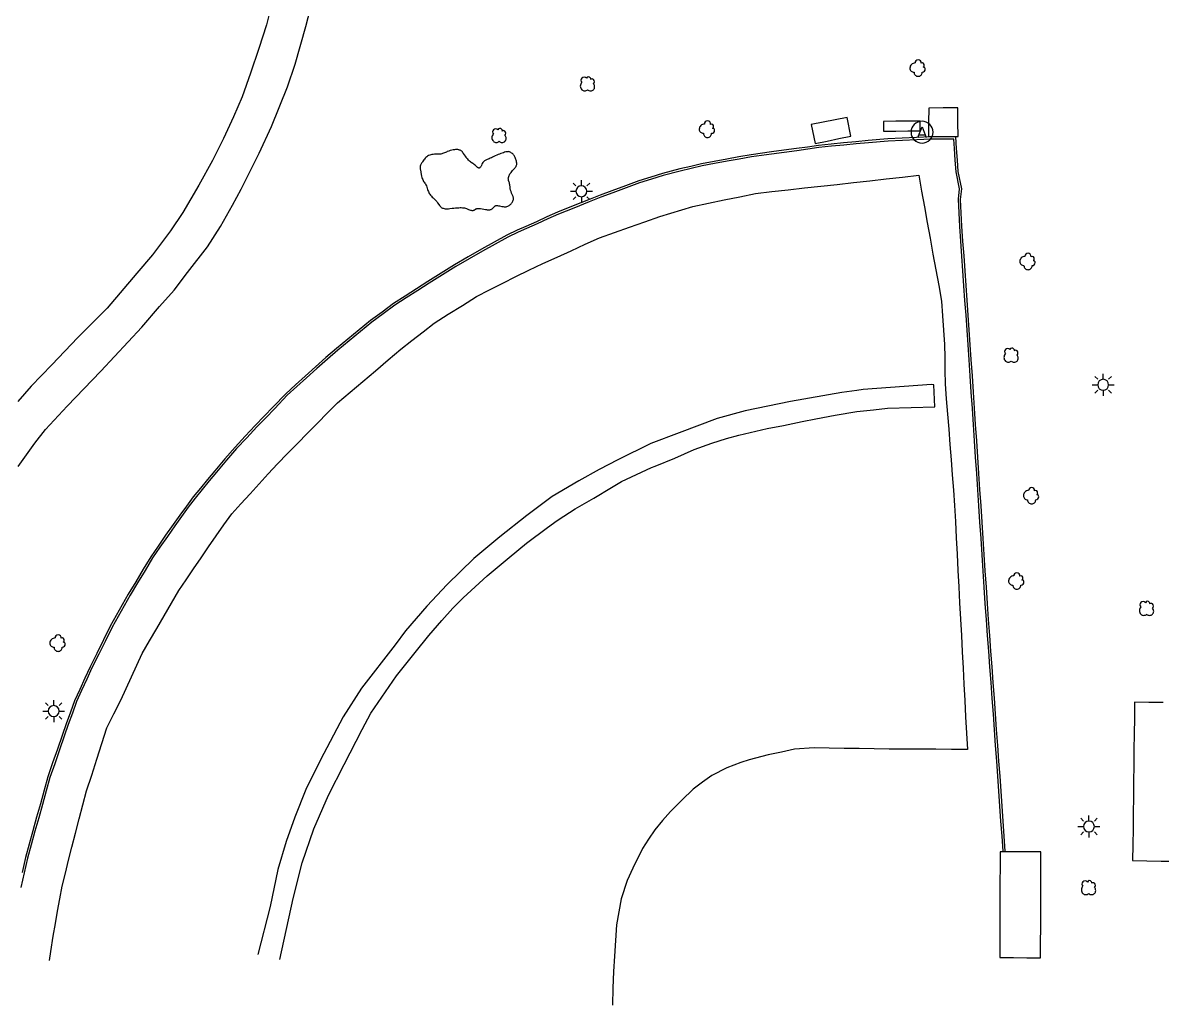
# Model space of a CAD drawing. Header units: feet. Extents: x 3174203 to 3175581, y 1715832 to 1717426.
# Drawn here: x 3174693.1 to 3175034.4, y 1715835.8 to 1716130 of the extents above; entities that cross this region are included whole.
import ezdxf

# ---------------------------------------------------------------- set-up
doc = ezdxf.new("R2010")
doc.units = ezdxf.units.FT
doc.header["$MEASUREMENT"] = 0
for name, color, linetype, lineweight in [('EDGE_OF_GRASS', 62, 'Continuous', 30), ('FOOT_PATH', 2, 'Continuous', 30), ('LIGHT_POLE', 5, 'Continuous', 30), ('MISCE_SYMBOL', 6, 'Continuous', 30), ('SHRUB', 14, 'Continuous', 30), ('SINGLE_TREE', 3, 'Continuous', 30)]:
    doc.layers.add(name, color=color, linetype=linetype, lineweight=lineweight)
for name, color, linetype, lineweight, true_color in [('FENCE', 201, 'Continuous', 30, 0xe39cff), ('MISCELLANEOUS', 225, 'Continuous', 30, 0x9c5f7c), ('TREELINE', 80, 'Continuous', 30, 0x36ff17)]:
    doc.layers.add(name, color=color, linetype=linetype, lineweight=lineweight, true_color=true_color)

# ---------------------------------------------------------------- blocks, each defined once
blk = doc.blocks.new('SYM205')
at = {"lineweight": -2}
for p, q in [((-0.25, 0.25), (-0.375, 0.375)), ((0, 0.25), (0, 0.5)), ((0.25, 0.25), (0.375, 0.375)), ((0.25, 0), (0.5, 0)), ((-0.25, -0.25), (-0.375, -0.375)), ((0, -0.25), (0, -0.5)), ((0.25, -0.25), (0.375, -0.375))]:
    blk.add_line(p, q, dxfattribs=at)
at = {"lineweight": -2, "flags": 128}
blk.add_lwpolyline([(-0.5, 0), (-0.25, 0, 1), (0.25, 0, 1), (-0.25, 0)], format="xyb", dxfattribs=at)
blk = doc.blocks.new('SYM205_1')
at = {"layer": 'LIGHT_POLE', "ltscale": 0.25, "xscale": 26.246667, "yscale": 26.246667, "zscale": 26.246667}
blk.add_blockref('SYM205', (0, 0), dxfattribs=at)
blk = doc.blocks.new('SYM003')
at = {"layer": 'LIGHT_POLE', "ltscale": 0.25, "xscale": 0.5, "yscale": 0.5, "zscale": 0.5}
blk.add_blockref('SYM205_1', (0, 0), dxfattribs=at)
blk = doc.blocks.new('SYM213')
at = {"lineweight": -2}
blk.add_line((-0.125, -0.125), (0.125, -0.125), dxfattribs=at)
at = {"lineweight": -2, "flags": 128}
blk.add_lwpolyline([(0, -0.5, 1), (0, 0.5, 1), (0, -0.5)], format="xyb", dxfattribs=at)
blk.add_lwpolyline([(-0.1875, -0.25), (0, 0.25), (0.1875, -0.25)], dxfattribs=at)
blk = doc.blocks.new('SYM213_1')
at = {"layer": 'MISCE_SYMBOL', "ltscale": 0.25, "xscale": 26.246667, "yscale": 26.246667, "zscale": 26.246667}
blk.add_blockref('SYM213', (0, 0), dxfattribs=at)
blk = doc.blocks.new('SYM005')
at = {"layer": 'MISCE_SYMBOL', "ltscale": 0.25, "xscale": 0.5, "yscale": 0.5, "zscale": 0.5}
blk.add_blockref('SYM213_1', (0, 0), dxfattribs=at)
blk = doc.blocks.new('SYM231')
at = {"layer": 'SHRUB', "ltscale": 0.25}
for centre, radius, start, end in [((-3.391965, -0.296476), 6.151558, 89.999957, 180.000043), ((0.298974, 5.855085), 3.690935, 89.999957, 180.000043), ((0.29898, 5.855085), 3.690935, 354.734283, 90.000043), ((5.220229, 3.394459), 2.460623, 342.885514, 120.419776), ((6.45054, 2.164144), 1.230312, 269.999957, 24.295265), ((6.450541, -1.526791), 2.460623, 359.999957, 90.000043), ((-4.622277, -0.296484), 4.921246, 179.999957, 270.000043), ((0.298973, -5.217734), 4.921246, 179.999957, 270.000043), ((0.298981, -5.217734), 4.921246, 269.999957, 0.000043), ((5.22023, -1.526796), 3.690935, 269.999957, 0.000043)]:
    blk.add_arc(centre, radius, start, end, dxfattribs=at)
blk = doc.blocks.new('SYM006')
at = {"layer": 'SHRUB', "ltscale": 0.25, "xscale": 0.5, "yscale": 0.5, "zscale": 0.5}
blk.add_blockref('SYM231', (0, 0), dxfattribs=at)
blk = doc.blocks.new('SYM217')
at = {"layer": 'SINGLE_TREE', "ltscale": 0.25}
for centre, radius, start, end in [((-2.259399, -2.219148), 6.151558, 134.999957, 225.000043), ((-3.999321, 4.74055), 3.690935, 134.999957, 225.000043), ((-3.999317, 4.740554), 3.690935, 39.734283, 135.000043), ((1.220457, 6.480478), 2.460623, 27.885514, 165.419776), ((2.960383, 6.480475), 1.230312, 314.999957, 69.295265), ((5.570268, 3.870591), 2.460623, 44.999957, 135.000043), ((4.70031, 3.000626), 3.690935, 314.999957, 45.000043), ((3.830349, -3.08911), 4.921246, 314.999957, 45.000043), ((-3.129355, -3.089116), 4.921246, 224.999957, 315.000043), ((3.830344, -3.089116), 4.921246, 224.999957, 315.000043)]:
    blk.add_arc(centre, radius, start, end, dxfattribs=at)
blk = doc.blocks.new('SYM007')
at = {"layer": 'SINGLE_TREE', "ltscale": 0.25, "xscale": 0.5, "yscale": 0.5, "zscale": 0.5}
blk.add_blockref('SYM217', (0, 0), dxfattribs=at)

msp = doc.modelspace()

# ---------------------------------------------------------------- linework, layer by layer
at = {"layer": 'EDGE_OF_GRASS'}
for points in [[(3174986.728194, 1715881.904789, 5245.315), (3174986.416439, 1715886.400477, 5245.24175), (3174986.104684, 1715890.896165, 5245.170076), (3174985.79293, 1715895.391853, 5245.093999), (3174985.481175, 1715899.887541, 5245.013836), (3174985.16942, 1715904.383229, 5244.932955), (3174984.857762, 1715908.877534, 5244.84827), (3174984.511258, 1715913.583249, 5244.761694), (3174984.164653, 1715918.290346, 5244.678525), (3174983.818048, 1715922.997443, 5244.596), (3174983.471442, 1715927.70454, 5244.51225), (3174983.124837, 1715932.411636, 5244.427649), (3174982.778232, 1715937.118733, 5244.339878), (3174982.431626, 1715941.82583, 5244.251531), (3174982.085021, 1715946.532927, 5244.160013), (3174981.738242, 1715951.242387, 5244.066334), (3174981.41529, 1715956.113218, 5243.97424), (3174981.092494, 1715960.981685, 5243.87905), (3174980.769699, 1715965.850153, 5243.779972), (3174980.446904, 1715970.71862, 5243.676813), (3174980.124108, 1715975.587087, 5243.571859), (3174979.801313, 1715980.455554, 5243.4695), (3174979.478517, 1715985.324021, 5243.366), (3174979.155722, 1715990.192489, 5243.267375), (3174978.832927, 1715995.060956, 5243.173438), (3174978.510131, 1715999.929423, 5243.084), (3174978.187336, 1716004.79789, 5242.995724), (3174977.86454, 1716009.666358, 5242.911421), (3174977.541745, 1716014.534825, 5242.827337), (3174977.21895, 1716019.403292, 5242.739329), (3174976.896154, 1716024.271759, 5242.647775), (3174976.573443, 1716029.138956, 5242.552911), (3174976.262049, 1716033.572157, 5242.46329), (3174975.950566, 1716038.006627, 5242.370222), (3174975.639083, 1716042.441097, 5242.274509), (3174975.3276, 1716046.875568, 5242.17779), (3174975.016117, 1716051.310038, 5242.077), (3174974.704634, 1716055.744508, 5241.95), (3174974.393151, 1716060.178979, 5241.878), (3174974.081668, 1716064.613449, 5241.835276), (3174973.769765, 1716069.053885, 5241.791), (3174973.560896, 1716073.08935, 5241.735), (3174973.349665, 1716077.170422, 5241.591), (3174973.683633, 1716080.280177, 5241.475), (3174972.686345, 1716085.401251, 5241.627), (3174972.431506, 1716088.891354, 5241.504), (3174972.179495, 1716092.342721, 5241.429), (3174971.971256, 1716095.194618, 5241.229), (3174968.847554, 1716095.208972, 5241.328), (3174965.14006, 1716095.226008, 5241.38), (3174960.864436, 1716095.018199, 5241.437), (3174956.571564, 1716094.809552, 5241.24), (3174952.290823, 1716094.601495, 5241.207), (3174946.403537, 1716094.094188, 5241.098), (3174942.721599, 1716093.746692, 5241.186), (3174939.037029, 1716093.398947, 5241.24), (3174935.354906, 1716093.051433, 5241.16), (3174931.563198, 1716092.664596, 5241.314), (3174928.25169, 1716092.196896, 5241.159), (3174924.92484, 1716091.727029, 5241.001), (3174921.16783, 1716091.231107, 5241.057), (3174917.416802, 1716090.735975, 5241.076), (3174911.356855, 1716089.877344, 5241.088058), (3174907.732967, 1716089.23303, 5241.094418), (3174904.101716, 1716088.587406, 5241.097), (3174900.338476, 1716087.870922, 5241.177), (3174896.585014, 1716087.1563, 5241.117), (3174893.32676, 1716086.390099, 5241.162), (3174890.063259, 1716085.622664, 5241.056), (3174884.94492, 1716084.276441, 5241.047685), (3174881.411534, 1716083.197793, 5241.044274), (3174877.88436, 1716082.121041, 5241.045), (3174873.861492, 1716080.628069, 5240.929), (3174869.824042, 1716079.129686, 5240.938), (3174866.294944, 1716077.774786, 5240.979), (3174862.767363, 1716076.420468, 5240.996), (3174858.172711, 1716074.570489, 5241.002795), (3174853.584511, 1716072.723108, 5241.00759), (3174850.406427, 1716071.302342, 5241.013176), (3174847.217188, 1716069.876588, 5241.019805), (3174844.029002, 1716068.451305, 5241.03), (3174841.520488, 1716067.319165, 5241.068), (3174838.414813, 1716065.817468, 5241.072), (3174834.649264, 1716063.752054, 5240.964), (3174830.874883, 1716061.681796, 5241.02), (3174826.838107, 1716059.359812, 5241.032096), (3174822.806471, 1716057.040785, 5241.047161), (3174818.828357, 1716054.54368, 5241.065784), (3174814.842594, 1716052.041775, 5241.082217), (3174811.415825, 1716049.839017, 5241.090776), (3174807.986116, 1716047.634369, 5241.097166), (3174804.573876, 1716045.440951, 5241.094439), (3174801.123272, 1716042.897349, 5241.09), (3174797.669001, 1716040.351044, 5241.192), (3174794.281039, 1716037.582468, 5241.159), (3174790.880523, 1716034.803634, 5241.061), (3174787.489718, 1716032.032734, 5241.076), (3174784.370705, 1716029.276467, 5241.11076), (3174781.242296, 1716026.511896, 5241.144), (3174778.118058, 1716023.751011, 5241.207), (3174775.226408, 1716021.106046, 5241.106), (3174772.347316, 1716018.472569, 5241.062), (3174768.605726, 1716014.539166, 5241.127), (3174765.913233, 1716011.762127, 5241.110244), (3174763.226914, 1716008.991455, 5241.095), (3174760.206264, 1716005.763042, 5241.044), (3174757.190916, 1716002.540294, 5241.147), (3174754.157923, 1715999.015199, 5241.058), (3174751.121283, 1715995.485865, 5241.154), (3174748.992291, 1715992.885476, 5241.151613), (3174746.858269, 1715990.278942, 5241.154051), (3174744.735505, 1715987.686159, 5241.158), (3174742.716873, 1715984.925377, 5241.112), (3174740.687752, 1715982.150249, 5241.18), (3174738.663732, 1715979.382098, 5241.216), (3174736.447879, 1715976.175906, 5241.338), (3174734.227112, 1715972.962605, 5241.344), (3174732.018151, 1715969.766385, 5241.331608), (3174729.786679, 1715966.050684, 5241.322184), (3174727.544516, 1715962.317182, 5241.317288), (3174725.306794, 1715958.591073, 5241.310895), (3174723.503511, 1715955.399329, 5241.304116), (3174721.695985, 1715952.200077, 5241.290168), (3174719.897186, 1715949.016269, 5241.275), (3174717.892229, 1715944.966134, 5241.25), (3174715.879402, 1715940.900101, 5241.283), (3174713.870773, 1715936.842548, 5241.361), (3174712.323552, 1715933.473675, 5241.249), (3174710.772383, 1715930.096204, 5241.199), (3174709.232925, 1715926.744233, 5241.259), (3174708.004879, 1715923.318296, 5241.243), (3174706.767365, 1715919.865944, 5241.242012), (3174705.53148, 1715916.418137, 5241.244712), (3174704.11874, 1715912.284541, 5241.249393), (3174702.704438, 1715908.146379, 5241.258), (3174701.296178, 1715904.025893, 5241.211), (3174700.176311, 1715900.007944, 5241.33), (3174699.051428, 1715895.971999, 5241.382), (3174697.926545, 1715891.936054, 5241.326), (3174696.801662, 1715887.90011, 5241.334644), (3174695.676779, 1715883.864165, 5241.342125), (3174694.556166, 1715879.84354, 5241.342954), (3174693.560261, 1715875.448941, 5241.342631), (3174692.564041, 1715871.052958, 5241.33576)], [(3174701.119, 1715849.215327, 5241.334441), (3174701.532113, 1715851.938139, 5241.341), (3174702.224888, 1715856.504191, 5241.350665), (3174702.897287, 1715860.234492, 5241.355122), (3174703.569686, 1715863.964794, 5241.358912), (3174704.242085, 1715867.695095, 5241.35886), (3174704.914484, 1715871.425396, 5241.354414), (3174705.89252, 1715875.339155, 5241.346), (3174706.870555, 1715879.252914, 5241.342), (3174707.84859, 1715883.166673, 5241.333755), (3174708.948879, 1715887.386194, 5241.321663), (3174710.049169, 1715891.605715, 5241.309), (3174711.149459, 1715895.825236, 5241.296), (3174712.249748, 1715900.044758, 5241.282773), (3174713.777928, 1715904.753499, 5241.26875), (3174715.306108, 1715909.46224, 5241.254875), (3174716.834288, 1715914.170981, 5241.24208), (3174718.362468, 1715918.879722, 5241.2323), (3174720.440793, 1715923.038091, 5241.22365), (3174722.519117, 1715927.196459, 5241.218), (3174724.108424, 1715930.682151, 5241.213), (3174725.697732, 1715934.167842, 5241.209), (3174727.287039, 1715937.653534, 5241.209), (3174728.876346, 1715941.139225, 5241.211717), (3174731.076925, 1715944.906218, 5241.211722), (3174733.277504, 1715948.673211, 5241.208669), (3174735.478083, 1715952.440204, 5241.202563), (3174737.678662, 1715956.207196, 5241.195901), (3174739.879241, 1715959.974189, 5241.190272), (3174742.093602, 1715963.24926, 5241.185786), (3174744.307962, 1715966.52433, 5241.1777), (3174746.522322, 1715969.7994, 5241.16555), (3174748.736682, 1715973.07447, 5241.152672), (3174751.065337, 1715976.382528, 5241.135463), (3174753.393992, 1715979.690586, 5241.11458), (3174755.722647, 1715982.998644, 5241.093012), (3174758.461146, 1715985.989874, 5241.076201), (3174761.199644, 1715988.981104, 5241.064018), (3174763.938142, 1715991.972334, 5241.052666), (3174766.676641, 1715994.963564, 5241.045823), (3174769.415139, 1715997.954794, 5241.042939), (3174772.409125, 1716000.999938, 5241.044365), (3174775.40311, 1716004.045082, 5241.047425), (3174778.397095, 1716007.090226, 5241.054399), (3174781.39108, 1716010.13537, 5241.062126), (3174784.385065, 1716013.180514, 5241.074149), (3174787.379051, 1716016.225658, 5241.088647), (3174791.179166, 1716019.433542, 5241.102224), (3174794.979282, 1716022.641427, 5241.112476), (3174798.779398, 1716025.849311, 5241.119298), (3174802.579513, 1716029.057196, 5241.122762), (3174806.379629, 1716032.26508, 5241.122759), (3174809.706279, 1716034.874253, 5241.122169), (3174813.032929, 1716037.483425, 5241.118168), (3174816.35958, 1716040.092598, 5241.11115), (3174820.591079, 1716042.755019, 5241.106883), (3174824.822578, 1716045.41744, 5241.103147), (3174829.054077, 1716048.079861, 5241.102555), (3174832.966218, 1716050.056708, 5241.105648), (3174836.878358, 1716052.033556, 5241.112252), (3174840.790499, 1716054.010403, 5241.115943), (3174844.70264, 1716055.987251, 5241.116136), (3174848.926155, 1716057.91917, 5241.112537), (3174853.14967, 1716059.851089, 5241.108245), (3174857.373185, 1716061.783008, 5241.10013), (3174861.5967, 1716063.714928, 5241.088276), (3174865.820215, 1716065.646847, 5241.079661), (3174870.351113, 1716067.244299, 5241.075204), (3174874.88201, 1716068.841752, 5241.075615), (3174879.412908, 1716070.439205, 5241.07692), (3174883.943806, 1716072.036657, 5241.08316), (3174887.241348, 1716073.028825, 5241.09124), (3174890.53889, 1716074.020993, 5241.0985), (3174893.836432, 1716075.013161, 5241.110126), (3174898.517028, 1716075.9916, 5241.130168), (3174903.197625, 1716076.97004, 5241.150891), (3174907.878222, 1716077.94848, 5241.172443), (3174912.558819, 1716078.926919, 5241.190251), (3174917.448995, 1716079.47205, 5241.204389), (3174922.339171, 1716080.017181, 5241.21775), (3174927.229347, 1716080.562311, 5241.233671), (3174932.119522, 1716081.107442, 5241.253492), (3174937.009698, 1716081.652573, 5241.277142), (3174941.899874, 1716082.197703, 5241.301487), (3174946.79005, 1716082.742834, 5241.329644), (3174951.680226, 1716083.287965, 5241.354175), (3174956.570401, 1716083.833096, 5241.375), (3174961.460577, 1716084.378226, 5241.387), (3174962.316358, 1716079.660749, 5241.54), (3174963.172139, 1716074.943272, 5241.609293), (3174964.02792, 1716070.225795, 5241.682139), (3174964.8837, 1716065.508318, 5241.758268), (3174965.739481, 1716060.790841, 5241.830687), (3174966.595262, 1716056.073363, 5241.907548), (3174967.451043, 1716051.355886, 5241.988194), (3174968.306823, 1716046.638409, 5242.07), (3174968.613291, 1716042.324455, 5242.150706), (3174968.919759, 1716038.010501, 5242.234), (3174969.226226, 1716033.696547, 5242.36), (3174969.279453, 1716029.782789, 5242.377), (3174969.332679, 1716025.86903, 5242.447375), (3174969.385906, 1716021.955271, 5242.514285), (3174969.737075, 1716017.400659, 5242.595388), (3174970.088245, 1716012.846047, 5242.679983), (3174970.439414, 1716008.291435, 5242.768334), (3174970.790584, 1716003.736824, 5242.857375), (3174971.141753, 1715999.182212, 5242.946822), (3174971.492923, 1715994.6276, 5243.032911), (3174971.844092, 1715990.072988, 5243.123986), (3174972.195262, 1715985.518376, 5243.21897), (3174972.450832, 1715980.646562, 5243.32118), (3174972.706401, 1715975.774748, 5243.427609), (3174972.961971, 1715970.902933, 5243.538644), (3174973.217541, 1715966.031119, 5243.649284), (3174973.473111, 1715961.159305, 5243.755985), (3174973.728681, 1715956.28749, 5243.858399), (3174973.984251, 1715951.415676, 5243.956834), (3174974.239821, 1715946.543862, 5244.05456), (3174974.495391, 1715941.672047, 5244.1485), (3174974.750961, 1715936.800233, 5244.243552), (3174975.006531, 1715931.928419, 5244.342692), (3174975.262101, 1715927.056604, 5244.446565), (3174975.51767, 1715922.18479, 5244.55511), (3174975.77324, 1715917.312976, 5244.665), (3174976.02881, 1715912.441161, 5244.813), (3174971.299873, 1715912.443345, 5244.733), (3174966.570936, 1715912.445529, 5244.68879), (3174961.841998, 1715912.447713, 5244.64575), (3174957.113061, 1715912.449897, 5244.605375), (3174952.61543, 1715912.516458, 5244.570379), (3174948.117799, 1715912.583018, 5244.536), (3174943.620168, 1715912.649579, 5244.502103), (3174939.122537, 1715912.716139, 5244.467629), (3174934.624906, 1715912.7827, 5244.429997), (3174930.127275, 1715912.84926, 5244.397077), (3174924.298983, 1715912.449897, 5244.358056), (3174920.346923, 1715911.611235, 5244.331682), (3174916.394863, 1715910.772572, 5244.308989), (3174910.646411, 1715909.254992, 5244.281094), (3174908.171383, 1715908.468746, 5244.270895), (3174904.019724, 1715906.871293, 5244.256878), (3174899.548706, 1715904.63486, 5244.244208), (3174896.75432, 1715902.598108, 5244.239012), (3174893.959934, 1715900.561356, 5244.2345), (3174890.52683, 1715897.206705, 5244.233426), (3174887.093727, 1715893.852055, 5244.236415), (3174884.778379, 1715891.096449, 5244.238183), (3174882.46303, 1715888.340844, 5244.239444), (3174880.5868, 1715885.545302, 5244.240492), (3174878.710569, 1715882.74976, 5244.245411), (3174875.836343, 1715876.839185, 5244.25935), (3174874.159711, 1715873.165044, 5244.268491), (3174872.40324, 1715867.653833, 5244.286981), (3174871.657239, 1715863.785002, 5244.298704), (3174870.911237, 1715859.916172, 5244.306273), (3174870.618492, 1715855.230311, 5244.310762), (3174870.325747, 1715850.54445, 5244.314433), (3174870.033002, 1715845.858589, 5244.313593), (3174869.886297, 1715840.912477, 5244.308), (3174869.739591, 1715835.966364, 5244.3), (3174869.734938, 1715835.809476, 5244.299715)]]:
    msp.add_polyline3d(points, dxfattribs=at)
at = {"layer": 'FENCE'}
msp.add_polyline3d([(3174987.376178, 1715881.949724, 5245.356), (3174987.064423, 1715886.445412, 5245.324056), (3174986.752669, 1715890.9411, 5245.291), (3174986.440914, 1715895.436788, 5245.309), (3174986.129159, 1715899.932476, 5245.206), (3174985.817405, 1715904.428164, 5245.19), (3174985.50565, 1715908.923852, 5245.091), (3174985.159045, 1715913.630949, 5244.998), (3174984.81244, 1715918.338045, 5244.951), (3174984.465834, 1715923.045142, 5244.761), (3174984.119229, 1715927.752239, 5244.671051), (3174983.772624, 1715932.459336, 5244.577104), (3174983.426019, 1715937.166433, 5244.479422), (3174983.079413, 1715941.87353, 5244.382713), (3174982.732808, 1715946.580626, 5244.285319), (3174982.386203, 1715951.287723, 5244.188378), (3174982.063407, 1715956.156191, 5244.092756), (3174981.740612, 1715961.024658, 5243.996933), (3174981.417817, 1715965.893125, 5243.900449), (3174981.095021, 1715970.761592, 5243.800313), (3174980.772226, 1715975.630059, 5243.69975), (3174980.44943, 1715980.498527, 5243.603), (3174980.126635, 1715985.366994, 5243.502688), (3174979.80384, 1715990.235461, 5243.403919), (3174979.481044, 1715995.103928, 5243.30583), (3174979.158249, 1715999.972395, 5243.211313), (3174978.835453, 1716004.840863, 5243.121), (3174978.512658, 1716009.70933, 5243.034781), (3174978.189863, 1716014.577797, 5242.943677), (3174977.867067, 1716019.446264, 5242.851931), (3174977.544272, 1716024.314731, 5242.756641), (3174977.221476, 1716029.183199, 5242.657717), (3174976.909993, 1716033.617669, 5242.564229), (3174976.59851, 1716038.052139, 5242.467), (3174976.287027, 1716042.48661, 5242.3705), (3174975.975544, 1716046.92108, 5242.26925), (3174975.664061, 1716051.355551, 5242.170565), (3174975.352578, 1716055.790021, 5242.075683), (3174975.041095, 1716060.224491, 5241.9845), (3174974.729612, 1716064.658962, 5241.897136), (3174974.418129, 1716069.093432, 5241.808719), (3174974.209568, 1716073.122925, 5241.724567), (3174974.001007, 1716077.152417, 5241.639), (3174974.339918, 1716080.308201, 5241.562), (3174973.331332, 1716085.487289, 5241.579), (3174973.079322, 1716088.938656, 5241.513), (3174972.827311, 1716092.390023, 5241.341), (3174972.5753, 1716095.84139, 5241.316), (3174968.850538, 1716095.858505, 5241.317), (3174965.125776, 1716095.875621, 5241.365), (3174960.832904, 1716095.666974, 5241.431), (3174956.540032, 1716095.458327, 5241.304), (3174952.247159, 1716095.24968, 5241.178), (3174946.345139, 1716094.741104, 5241.098), (3174942.660568, 1716094.393359, 5241.368), (3174938.975997, 1716094.045614, 5241.199), (3174935.291427, 1716093.697869, 5241.233), (3174931.484788, 1716093.309509, 5241.273), (3174928.160854, 1716092.840054, 5241.167), (3174924.836919, 1716092.370598, 5241.061), (3174921.082828, 1716091.875062, 5241.024), (3174917.328738, 1716091.379526, 5240.986), (3174911.25441, 1716090.518857, 5241.007), (3174907.619264, 1716089.872541, 5241.031003), (3174903.984118, 1716089.226225, 5241.050911), (3174900.216992, 1716088.509001, 5241.070093), (3174896.449866, 1716087.791777, 5241.085), (3174893.178072, 1716087.022392, 5241.12), (3174889.906277, 1716086.253007, 5241.068), (3174884.767417, 1716084.901387, 5241.029604), (3174881.221887, 1716083.819031, 5241.007051), (3174877.676357, 1716082.736675, 5240.986021), (3174873.635495, 1716081.237026, 5240.966673), (3174869.594634, 1716079.737377, 5240.950738), (3174866.062138, 1716078.381172, 5240.940886), (3174862.529643, 1716077.024967, 5240.930402), (3174857.930108, 1716075.173023, 5240.912311), (3174853.330573, 1716073.321078, 5240.893433), (3174850.141334, 1716071.895325, 5240.878272), (3174846.952094, 1716070.469571, 5240.866392), (3174843.762855, 1716069.043817, 5240.857716), (3174841.245464, 1716067.90767, 5240.848), (3174838.117054, 1716066.39498, 5240.802), (3174834.336894, 1716064.321552, 5240.918), (3174830.556733, 1716062.248124, 5240.918794), (3174826.514242, 1716059.922852, 5240.92634), (3174822.471751, 1716057.597581, 5240.935179), (3174818.483029, 1716055.093818, 5240.947804), (3174814.494308, 1716052.590056, 5240.959451), (3174811.064599, 1716050.385408, 5240.96675), (3174807.634891, 1716048.180761, 5240.973224), (3174804.205182, 1716045.976113, 5240.98407), (3174800.737862, 1716043.420189, 5241.000077), (3174797.270542, 1716040.864265, 5241.012322), (3174793.870027, 1716038.085431, 5241.020718), (3174790.469511, 1716035.306597, 5241.025437), (3174787.068996, 1716032.527763, 5241.028126), (3174783.940587, 1716029.763192, 5241.026066), (3174780.812178, 1716026.998621, 5241.020078), (3174777.683769, 1716024.23405, 5241.0127), (3174774.788012, 1716021.585329, 5241.007), (3174771.892255, 1716018.936609, 5240.93), (3174768.137233, 1716014.989085, 5241.051), (3174765.446895, 1716012.214267, 5241.003), (3174762.756556, 1716009.43945, 5240.996296), (3174759.731962, 1716006.206821, 5240.992119), (3174756.707367, 1716002.974192, 5240.991816), (3174753.665548, 1715999.438838, 5240.992873), (3174750.623729, 1715995.903485, 5241.000379), (3174748.489707, 1715993.296952, 5241.006781), (3174746.355685, 1715990.690418, 5241.022458), (3174744.221663, 1715988.083885, 5241.039623), (3174742.192543, 1715985.308757, 5241.067821), (3174740.163422, 1715982.53363, 5241.100049), (3174738.134301, 1715979.758502, 5241.137), (3174735.913534, 1715976.545201, 5241.19), (3174733.692767, 1715973.331899, 5241.229), (3174731.472, 1715970.118598, 5241.21), (3174729.229838, 1715966.385096, 5241.202462), (3174726.987676, 1715962.651594, 5241.196209), (3174724.745513, 1715958.918092, 5241.193584), (3174722.937988, 1715955.71884, 5241.190324), (3174721.130463, 1715952.519588, 5241.184056), (3174719.322938, 1715949.320336, 5241.173874), (3174717.310111, 1715945.254303, 5241.165), (3174715.297284, 1715941.18827, 5241.152625), (3174713.284457, 1715937.122237, 5241.137), (3174711.733287, 1715933.744766, 5241.127268), (3174710.182118, 1715930.367295, 5241.121658), (3174708.630948, 1715926.989824, 5241.119991), (3174707.393434, 1715923.537472, 5241.119053), (3174706.15592, 1715920.08512, 5241.122), (3174704.918407, 1715916.632768, 5241.129074), (3174703.504105, 1715912.494605, 5241.142029), (3174702.089803, 1715908.356443, 5241.158), (3174700.675502, 1715904.21828, 5241.109), (3174699.550619, 1715900.182335, 5241.189), (3174698.425736, 1715896.14639, 5241.197324), (3174697.300853, 1715892.110445, 5241.210013), (3174696.17597, 1715888.0745, 5241.219034), (3174695.051087, 1715884.038555, 5241.224544), (3174693.926204, 1715880.00261, 5241.229419), (3174692.926783, 1715875.5925, 5241.231639)], dxfattribs=at)
at = {"layer": 'FOOT_PATH'}
for points in [[(3174691.770714, 1715997.201463, 5239.542), (3174696.73199, 1716004.150122, 5239.346504), (3174699.952567, 1716008.234232, 5239.225939), (3174706.439081, 1716015.222598, 5239.008), (3174716.565754, 1716025.696638, 5238.625), (3174728.767657, 1716038.901926, 5238.317), (3174734.12543, 1716045.029306, 5238.211), (3174738.502693, 1716049.936721, 5238.105), (3174742.449034, 1716055.291443, 5238.016), (3174748.447925, 1716062.929295, 5237.888), (3174752.348905, 1716069.010081, 5237.843), (3174755.932364, 1716075.40852, 5237.797), (3174758.566093, 1716080.257691, 5237.725), (3174763.963961, 1716090.967135, 5237.588), (3174767.612625, 1716099.02758, 5237.536), (3174772.46617, 1716110.871498, 5237.589), (3174774.734182, 1716117.632969, 5237.605847), (3174777.866873, 1716128.892633, 5237.627041), (3174780.781268, 1716140.226038, 5237.647)], [(3174768.003228, 1716137.142793, 5237.54494), (3174766.177479, 1716129.439708, 5237.55121), (3174763.875447, 1716122.371929, 5237.556363), (3174761.340235, 1716114.960972, 5237.559), (3174758.800062, 1716107.881848, 5237.54), (3174756.259888, 1716101.846441, 5237.614), (3174753.297298, 1716095.415386, 5237.698838), (3174749.94064, 1716088.790052, 5237.786232), (3174745.903579, 1716081.393276, 5237.88), (3174741.076967, 1716073.21442, 5237.976), (3174737.402788, 1716067.768941, 5238.015), (3174731.959559, 1716060.55368, 5238.21), (3174727.315805, 1716055.088347, 5238.304), (3174718.379838, 1716044.560419, 5238.494), (3174709.594938, 1716035.739471, 5238.776), (3174701.874787, 1716027.554639, 5239.041691), (3174695.705795, 1716021.246959, 5239.249044), (3174691.623374, 1716016.66368, 5239.386872)]]:
    msp.add_polyline3d(points, dxfattribs=at)
at = {"layer": 'MISCELLANEOUS', "elevation": 5245.572587, "flags": 128}
msp.add_lwpolyline([(3174985.830439, 1715881.764605), (3174985.816627, 1715877.237319), (3174985.802815, 1715872.710038), (3174985.789004, 1715868.182756), (3174985.775192, 1715863.655475), (3174985.76138, 1715859.128193), (3174985.747568, 1715854.600912), (3174985.733756, 1715850.073626), (3174989.8101, 1715850.06119), (3174993.88644, 1715850.048754), (3174997.962783, 1715850.036318), (3174997.976595, 1715854.563603), (3174997.990407, 1715859.090885), (3174998.004219, 1715863.618166), (3174998.01803, 1715868.145448), (3174998.031842, 1715872.67273), (3174998.045654, 1715877.200011), (3174998.059466, 1715881.727296), (3174993.983123, 1715881.739732), (3174989.906783, 1715881.752169)], close=True, dxfattribs=at)
at = {"layer": 'MISCELLANEOUS'}
for points in [[(3174964.451229, 1716104.483236, 5241.115), (3174964.442384, 1716100.227864, 5241.113), (3174964.433539, 1716095.972493, 5241.31), (3174968.84264, 1716095.984602, 5241.326), (3174973.251742, 1716095.996711, 5241.214), (3174973.204257, 1716100.295395, 5241.049), (3174973.156772, 1716104.594079, 5241.194), (3174968.804001, 1716104.538658, 5241.643)], [(3174929.290761, 1716099.575264, 5241.126), (3174930.423466, 1716093.9094, 5241.122), (3174933.999859, 1716094.624383, 5241.114), (3174937.576252, 1716095.339366, 5241.079), (3174941.152645, 1716096.054349, 5240.974), (3174940.019941, 1716101.720213, 5240.968), (3174936.443548, 1716101.00523, 5240.993), (3174932.867154, 1716100.290247, 5241.134)], [(3174950.959067, 1716097.571113, 5240.999), (3174954.601011, 1716097.606401, 5241.225), (3174958.242955, 1716097.641689, 5241.297), (3174961.884899, 1716097.676976, 5241.116), (3174961.856359, 1716100.622574, 5241.185), (3174958.214415, 1716100.587286, 5241.046), (3174954.572471, 1716100.551999, 5241.025), (3174950.930527, 1716100.516711, 5241.078)]]:
    msp.add_polyline3d(points, close=True, dxfattribs=at)
for points in [[(3174770.172708, 1715849.455117, 5242.671), (3174774.114789, 1715867.810846, 5242.634151), (3174776.849295, 1715878.498802, 5242.610094), (3174780.282398, 1715888.642626, 5242.583009), (3174784.753416, 1715898.706577, 5242.554), (3174789.384113, 1715907.891929, 5242.506), (3174794.759029, 1715918.423706, 5242.499), (3174797.405142, 1715923.261705, 5242.515703), (3174800.689972, 1715928.099704, 5242.53208), (3174805.04123, 1715934.426757, 5242.546833), (3174810.698436, 1715941.455549, 5242.558483), (3174814.714654, 1715946.531026, 5242.56594), (3174818.692377, 1715951.015304, 5242.568), (3174821.977206, 1715954.712266, 5242.651), (3174825.079545, 1715957.815888, 5242.482), (3174832.226972, 1715964.427487, 5242.432), (3174838.796631, 1715969.858826, 5242.403), (3174843.989057, 1715974.209032, 5242.424), (3174850.330603, 1715978.910106, 5242.349), (3174853.159206, 1715981.009615, 5242.364), (3174855.166601, 1715982.287577, 5242.375117), (3174858.542676, 1715984.47837, 5242.386769), (3174864.182061, 1715987.683972, 5242.403854), (3174869.428664, 1715990.878877, 5242.416349), (3174872.48538, 1715992.658896, 5242.425567), (3174881.473039, 1715996.857914, 5242.449658), (3174882.567982, 1715997.268687, 5242.45136), (3174888.421936, 1715999.647038, 5242.464468), (3174894.21601, 1716002.202962, 5242.476133), (3174899.553858, 1716004.119905, 5242.480014), (3174903.888008, 1716005.48915, 5242.482), (3174907.583441, 1716006.584546, 5242.481), (3174916.086359, 1716008.558541, 5242.523), (3174920.922358, 1716009.425729, 5242.63), (3174926.576713, 1716010.655197, 5242.670115), (3174930.682749, 1716011.476744, 5242.700077), (3174936.476824, 1716012.57214, 5242.747297), (3174942.909615, 1716013.621895, 5242.804748), (3174947.928104, 1716014.169593, 5242.853), (3174952.133941, 1716014.597482, 5242.923), (3174966.322579, 1716015.053897, 5242.807), (3174966.032957, 1716021.654799, 5242.672), (3174965.290672, 1716021.684446, 5242.682), (3174944.806111, 1716020.178276, 5242.724), (3174942.90992, 1716019.938658, 5242.672), (3174938.39328, 1716019.345319, 5242.642111), (3174923.051957, 1716016.584008, 5242.537174), (3174909.479224, 1716013.788466, 5242.44), (3174901.096066, 1716011.552032, 5242.396), (3174889.758842, 1716007.23891, 5242.446), (3174881.220994, 1716004.014053, 5242.424), (3174871.400722, 1715999.141823, 5242.468), (3174865.73211, 1715996.266408, 5242.373), (3174859.6643, 1715992.831885, 5242.341), (3174851.66537, 1715988.194281, 5242.256), (3174844.080607, 1715982.443451, 5242.234), (3174836.016807, 1715976.053641, 5242.292), (3174828.192526, 1715969.583958, 5242.344), (3174820.288405, 1715961.836313, 5242.465), (3174814.140756, 1715955.36663, 5242.456), (3174807.753587, 1715947.938476, 5242.435568), (3174804.62612, 1715943.729875, 5242.425554), (3174794.56633, 1715930.730604, 5242.404818), (3174789.117277, 1715922.204201, 5242.394), (3174782.271031, 1715909.344708, 5242.359), (3174777.939732, 1715900.398974, 5242.434), (3174774.586469, 1715892.152125, 5242.455306), (3174772.071521, 1715884.883716, 5242.472), (3174769.569399, 1715876.465558, 5242.498), (3174767.194171, 1715865.423167, 5242.622), (3174763.561469, 1715851.026126, 5242.695)], [(3175034.635807, 1715926.445513, 5249.687), (3175030.375658, 1715926.497931, 5249.448), (3175026.11551, 1715926.550349, 5249.379), (3175026.05713, 1715921.805683, 5249.355), (3175025.998751, 1715917.061017, 5249.37), (3175025.940371, 1715912.316351, 5249.393), (3175025.881992, 1715907.571685, 5249.472), (3175025.823612, 1715902.827019, 5249.509421), (3175025.765232, 1715898.082353, 5249.545254), (3175025.706853, 1715893.337687, 5249.579779), (3175025.648473, 1715888.593022, 5249.610296), (3175025.590093, 1715883.848356, 5249.641428), (3175025.531714, 1715879.10369, 5249.675), (3175029.791862, 1715879.051272, 5249.623), (3175034.05201, 1715878.998854, 5249.882), (3175038.312158, 1715878.946436, 5250.226)]]:
    msp.add_polyline3d(points, dxfattribs=at)
at = {"layer": 'TREELINE'}
msp.add_polyline3d([(3174824.616004, 1716091.549288, 5238.210544), (3174824.457493, 1716091.682353, 5238.218003), (3174824.294954, 1716091.789338, 5238.221622), (3174824.128615, 1716091.873435, 5238.227792), (3174823.958703, 1716091.937839, 5238.230471), (3174823.785447, 1716091.985743, 5238.235685), (3174823.609075, 1716092.02034, 5238.237638), (3174823.429815, 1716092.044824, 5238.241867), (3174823.108556, 1716092.069546, 5238.245837), (3174822.772632, 1716092.069818, 5238.246851), (3174822.415526, 1716092.042379, 5238.249052), (3174822.030721, 1716091.983969, 5238.247204), (3174821.614958, 1716091.892482, 5238.242765), (3174821.178012, 1716091.770431, 5238.234017), (3174820.73292, 1716091.621485, 5238.223336), (3174820.292716, 1716091.449311, 5238.210275), (3174820.007333, 1716091.32428, 5238.199024), (3174819.450327, 1716091.072769, 5238.172999), (3174819.173634, 1716090.958604, 5238.158577), (3174818.894769, 1716090.860379, 5238.149693), (3174818.611196, 1716090.784249, 5238.134286), (3174818.320986, 1716090.734281, 5238.118355), (3174818.02462, 1716090.706167, 5238.101823), (3174817.723184, 1716090.693509, 5238.091976), (3174816.799326, 1716090.684272, 5238.045204), (3174816.426698, 1716090.666016, 5238.018089), (3174816.057198, 1716090.630024, 5237.999708), (3174815.694998, 1716090.573168, 5237.9772), (3174815.344268, 1716090.492317, 5237.956901), (3174815.009181, 1716090.384343, 5237.941622), (3174814.693281, 1716090.247122, 5237.927885), (3174814.397612, 1716090.08257, 5237.915174), (3174814.12259, 1716089.893605, 5237.903485), (3174813.868632, 1716089.68315, 5237.892843), (3174813.636157, 1716089.454125, 5237.885776), (3174813.42492, 1716089.2098, 5237.879345), (3174813.232036, 1716088.954833, 5237.871109), (3174813.05396, 1716088.694233, 5237.864127), (3174812.887146, 1716088.433007, 5237.859556), (3174812.728049, 1716088.176163, 5237.854514), (3174812.599892, 1716087.96816, 5237.851719), (3174812.479096, 1716087.764021, 5237.848983), (3174812.370129, 1716087.56109, 5237.846954), (3174812.277455, 1716087.356709, 5237.845397), (3174812.205541, 1716087.148223, 5237.84401), (3174812.158853, 1716086.932976, 5237.843328), (3174812.14027, 1716086.708715, 5237.843163), (3174812.146333, 1716086.474807, 5237.842539), (3174812.171998, 1716086.231025, 5237.843152), (3174812.21222, 1716085.97714, 5237.844159), (3174812.483031, 1716084.571639, 5237.853185), (3174812.574291, 1716084.144032, 5237.858881), (3174812.675977, 1716083.742621, 5237.864207), (3174812.790748, 1716083.381296, 5237.871043), (3174812.916268, 1716083.062218, 5237.87754), (3174813.048955, 1716082.784618, 5237.884255), (3174813.185226, 1716082.547724, 5237.890102), (3174813.321975, 1716082.347923, 5237.896042), (3174813.592622, 1716081.996817, 5237.909435), (3174813.725094, 1716081.809853, 5237.912887), (3174813.895756, 1716081.518818, 5237.916224), (3174814.051211, 1716081.190593, 5237.920533), (3174814.18132, 1716080.843774, 5237.925234), (3174814.258902, 1716080.580979, 5237.928725), (3174814.402661, 1716080.046831, 5237.936803), (3174814.493075, 1716079.771199, 5237.945208), (3174814.608914, 1716079.488792, 5237.955181), (3174814.746851, 1716079.206386, 5237.966133), (3174814.900471, 1716078.932536, 5237.981984), (3174815.063358, 1716078.675803, 5237.996152), (3174815.287528, 1716078.368991, 5238.015657), (3174815.523527, 1716078.092606, 5238.035583), (3174815.778112, 1716077.831435, 5238.056409), (3174816.054101, 1716077.572518, 5238.074664), (3174816.338538, 1716077.311911, 5238.094851), (3174816.614527, 1716077.047923, 5238.123847), (3174816.870239, 1716076.776609, 5238.152846), (3174817.114123, 1716076.485011, 5238.177864), (3174817.359697, 1716076.157914, 5238.201452), (3174817.750341, 1716075.600707, 5238.24196), (3174817.953148, 1716075.325669, 5238.262616), (3174818.158093, 1716075.077731, 5238.285773), (3174818.322882, 1716074.909345, 5238.301571), (3174818.490956, 1716074.767613, 5238.31626), (3174818.665599, 1716074.649979, 5238.334822), (3174818.850097, 1716074.553889, 5238.349303), (3174819.047734, 1716074.476785, 5238.368245), (3174819.316955, 1716074.403925, 5238.386525), (3174819.610413, 1716074.356025, 5238.410502), (3174819.926683, 1716074.332372, 5238.436019), (3174820.264338, 1716074.332253, 5238.466618), (3174820.62124, 1716074.353886, 5238.495177), (3174820.992399, 1716074.391207, 5238.528078), (3174821.754677, 1716074.484392, 5238.596557), (3174822.263003, 1716074.540458, 5238.636946), (3174822.774709, 1716074.588071, 5238.687434), (3174823.298243, 1716074.628923, 5238.737293), (3174823.700886, 1716074.655191, 5238.778216), (3174824.101391, 1716074.673614, 5238.821357), (3174824.486213, 1716074.6792, 5238.859061), (3174824.841808, 1716074.666958, 5238.89648), (3174825.159504, 1716074.632846, 5238.932492), (3174825.45011, 1716074.576626, 5238.968005), (3174825.729311, 1716074.499011, 5238.986058), (3174826.012789, 1716074.400716, 5239.011676), (3174826.620141, 1716074.161098, 5239.064181), (3174826.927024, 1716074.043428, 5239.090693), (3174827.221789, 1716073.944301, 5239.120458), (3174827.406779, 1716073.894363, 5239.142004), (3174827.581419, 1716073.859216, 5239.151661), (3174827.745499, 1716073.839706, 5239.166907), (3174827.898806, 1716073.836677, 5239.179187), (3174828.041131, 1716073.850975, 5239.192261), (3174828.172261, 1716073.883445, 5239.208074), (3174828.315576, 1716073.945883, 5239.220376), (3174828.448308, 1716074.026942, 5239.235579), (3174828.705376, 1716074.209873, 5239.257545), (3174828.841393, 1716074.294219, 5239.271325), (3174828.990426, 1716074.363281, 5239.278868), (3174829.159534, 1716074.414034, 5239.289102), (3174829.356016, 1716074.444601, 5239.30263), (3174829.58717, 1716074.453103, 5239.315594), (3174829.860298, 1716074.437664, 5239.331107), (3174830.265487, 1716074.384925, 5239.351513), (3174831.70367, 1716074.133387, 5239.410732), (3174831.978628, 1716074.092742, 5239.420067), (3174832.245225, 1716074.061183, 5239.428474), (3174832.50122, 1716074.041543, 5239.433402), (3174832.74437, 1716074.036655, 5239.439847), (3174832.972432, 1716074.04935, 5239.445453), (3174833.183165, 1716074.082461, 5239.449051), (3174833.374327, 1716074.13882, 5239.453046), (3174833.544568, 1716074.219851, 5239.455242), (3174833.696111, 1716074.321336, 5239.460216), (3174833.832073, 1716074.437648, 5239.461632), (3174833.95557, 1716074.56316, 5239.466135), (3174834.282434, 1716074.938633, 5239.471119), (3174834.37424, 1716075.032777, 5239.471561), (3174834.469406, 1716075.115562, 5239.473592), (3174834.571293, 1716075.185816, 5239.472816), (3174834.683262, 1716075.242367, 5239.475582), (3174834.808673, 1716075.284043, 5239.474755), (3174834.950887, 1716075.309674, 5239.476757), (3174835.113265, 1716075.318088, 5239.477035), (3174835.299167, 1716075.308112, 5239.479346), (3174835.586139, 1716075.266596, 5239.477993), (3174835.909078, 1716075.202018, 5239.479233), (3174836.615545, 1716075.050523, 5239.477178), (3174836.975417, 1716074.987032, 5239.477021), (3174837.323943, 1716074.947327, 5239.473743), (3174837.606204, 1716074.939964, 5239.473106), (3174837.873112, 1716074.959214, 5239.471662), (3174838.126339, 1716075.00561, 5239.46994), (3174838.367557, 1716075.079683, 5239.468017), (3174838.598438, 1716075.181966, 5239.465842), (3174838.820654, 1716075.312991, 5239.463384), (3174839.035878, 1716075.473291, 5239.460578), (3174839.218997, 1716075.637247, 5239.45961), (3174839.394477, 1716075.819949, 5239.458627), (3174839.558756, 1716076.017321, 5239.45722), (3174839.708269, 1716076.225289, 5239.452303), (3174839.839451, 1716076.439777, 5239.446315), (3174839.948738, 1716076.65671, 5239.444047), (3174840.032566, 1716076.872013, 5239.437427), (3174840.087371, 1716077.081611, 5239.434291), (3174840.110878, 1716077.282506, 5239.42702), (3174840.105973, 1716077.476016, 5239.423431), (3174840.076831, 1716077.664533, 5239.420861), (3174840.027627, 1716077.850453, 5239.412992), (3174839.962537, 1716078.036168, 5239.408491), (3174839.885735, 1716078.224074, 5239.405321), (3174839.7137, 1716078.616034, 5239.390654), (3174839.54085, 1716079.04046, 5239.37503), (3174839.38022, 1716079.491373, 5239.358637), (3174839.240773, 1716079.957772, 5239.335209), (3174839.131468, 1716080.428654, 5239.317984), (3174839.069283, 1716080.801297, 5239.296888), (3174838.979115, 1716081.514035, 5239.268355), (3174838.930694, 1716081.844114, 5239.255031), (3174838.866423, 1716082.149991, 5239.240802), (3174838.814868, 1716082.327395, 5239.233614), (3174838.646456, 1716082.823746, 5239.211688), (3174838.601521, 1716082.98811, 5239.200837), (3174838.570079, 1716083.157364, 5239.192073), (3174838.556866, 1716083.334768, 5239.182908), (3174838.566617, 1716083.523583, 5239.173132), (3174838.610004, 1716083.755814, 5239.159627), (3174838.684933, 1716084.001808, 5239.146307), (3174838.786768, 1716084.256166, 5239.127294), (3174838.910874, 1716084.513489, 5239.112166), (3174839.052612, 1716084.76838, 5239.091765), (3174839.207348, 1716085.015438, 5239.076375), (3174839.370444, 1716085.249266, 5239.065453), (3174839.605144, 1716085.547805, 5239.045709), (3174839.841304, 1716085.817133, 5239.031726), (3174840.294646, 1716086.297369, 5239.004896), (3174840.500147, 1716086.522881, 5238.989248), (3174840.63388, 1716086.683472, 5238.979142), (3174840.754388, 1716086.846345, 5238.96769), (3174840.859618, 1716087.013779, 5238.960583), (3174840.947519, 1716087.188057, 5238.949794), (3174841.016038, 1716087.37146, 5238.940384), (3174841.063124, 1716087.566268, 5238.929749), (3174841.086724, 1716087.774762, 5238.919025), (3174841.083385, 1716088.036396, 5238.907096), (3174841.05132, 1716088.311674, 5238.891513), (3174840.996565, 1716088.592506, 5238.875432), (3174840.925154, 1716088.870803, 5238.864784), (3174840.843122, 1716089.138473, 5238.851716), (3174840.756503, 1716089.387429, 5238.835847), (3174840.652292, 1716089.653697, 5238.818941), (3174840.544327, 1716089.889086, 5238.802303), (3174840.426769, 1716090.101314, 5238.785715), (3174840.293777, 1716090.298103, 5238.777999), (3174840.139511, 1716090.487172, 5238.764372), (3174839.960288, 1716090.673806, 5238.750417), (3174839.761043, 1716090.853556, 5238.740076), (3174839.548868, 1716091.019534, 5238.729806), (3174839.330852, 1716091.164857, 5238.717193), (3174839.114088, 1716091.282638, 5238.705734), (3174838.903755, 1716091.367557, 5238.697264), (3174838.697384, 1716091.420554, 5238.687715), (3174838.490596, 1716091.444131, 5238.678783), (3174838.279012, 1716091.440792, 5238.670156), (3174838.05825, 1716091.413042, 5238.661544), (3174837.763876, 1716091.348112, 5238.650517), (3174837.44669, 1716091.25547, 5238.638923), (3174837.105063, 1716091.141638, 5238.626773), (3174836.3436, 1716090.874785, 5238.603853), (3174835.93028, 1716090.724616, 5238.591749), (3174835.505555, 1716090.558962, 5238.583371), (3174835.077572, 1716090.374155, 5238.578137), (3174834.654408, 1716090.169923, 5238.581022), (3174833.853704, 1716089.759828, 5238.572794), (3174833.491642, 1716089.587382, 5238.56588), (3174833.161761, 1716089.453106, 5238.559265), (3174832.853468, 1716089.344504, 5238.552784), (3174832.552508, 1716089.243237, 5238.543028), (3174832.244624, 1716089.130967, 5238.536024), (3174832.030209, 1716089.041616, 5238.531476), (3174831.812536, 1716088.937776, 5238.523876), (3174831.59776, 1716088.817997, 5238.518409), (3174831.392036, 1716088.680831, 5238.510481), (3174831.201519, 1716088.524829, 5238.502536), (3174831.032365, 1716088.348541, 5238.495754), (3174830.888799, 1716088.152049, 5238.488509), (3174830.767319, 1716087.941551, 5238.480462), (3174830.662496, 1716087.724774, 5238.472901), (3174830.481092, 1716087.303295, 5238.457456), (3174830.393648, 1716087.114047, 5238.449938), (3174830.315514, 1716086.970463, 5238.443732), (3174830.234112, 1716086.845736, 5238.437834), (3174830.149897, 1716086.740627, 5238.432266), (3174830.063326, 1716086.655896, 5238.42705), (3174829.974855, 1716086.592304, 5238.423416), (3174829.88494, 1716086.55061, 5238.420105), (3174829.794037, 1716086.531575, 5238.415846), (3174829.702424, 1716086.535465, 5238.412802), (3174829.609671, 1716086.560571, 5238.408489), (3174829.51517, 1716086.604685, 5238.405053), (3174829.418313, 1716086.665604, 5238.401277), (3174829.318492, 1716086.741122, 5238.396193), (3174829.215098, 1716086.829034, 5238.391763), (3174829.107525, 1716086.927135, 5238.386213), (3174828.688774, 1716087.322694, 5238.366432), (3174828.448237, 1716087.534737, 5238.35579), (3174828.182037, 1716087.744335, 5238.344824), (3174827.949198, 1716087.906311, 5238.335826), (3174827.445184, 1716088.239977, 5238.31765), (3174827.182997, 1716088.427479, 5238.30817), (3174826.920014, 1716088.639302, 5238.299027), (3174826.660222, 1716088.881241, 5238.290423), (3174826.405568, 1716089.150653, 5238.282571), (3174826.157494, 1716089.442785, 5238.274562), (3174825.91744, 1716089.752883, 5238.268145), (3174825.686846, 1716090.076194, 5238.261029), (3174825.147427, 1716090.889175, 5238.24584), (3174824.972368, 1716091.136358, 5238.241437), (3174824.795969, 1716091.358936, 5238.237685), (3174824.616004, 1716091.549288, 5238.234487)], dxfattribs=at)

# ---------------------------------------------------------------- block references
at = {"layer": 'LIGHT_POLE', "ltscale": 0.25, "xscale": 0.5, "yscale": 0.5, "zscale": 0.5}
for p in [(3174860.4613, 1716079.5911, 5240.496), (3175016.7102, 1716021.6215, 5247.4503), (3174702.4039, 1715923.8992, 5240.7015), (3175012.438, 1715889.3316, 5249.5019)]:
    msp.add_blockref('SYM003', p, dxfattribs=at)
at = {"layer": 'MISCE_SYMBOL', "ltscale": 0.25, "xscale": 0.5, "yscale": 0.5, "zscale": 0.5}
msp.add_blockref('SYM005', (3174962.4665, 1716097.2851, 5241.2398), dxfattribs=at)
at = {"layer": 'SHRUB', "ltscale": 0.25, "xscale": 0.5, "yscale": 0.5, "zscale": 0.5}
for p in [(3174961.2156, 1716116.5448, 5241.5051), (3174898.1264, 1716098.2455, 5240.9695), (3174994.1351, 1716058.6175, 5245.7064), (3174995.1976, 1715988.4915, 5246.9379), (3174990.7679, 1715962.9389, 5246.5124), (3174703.6515, 1715944.3283, 5239.8866)]:
    msp.add_blockref('SYM006', p, dxfattribs=at)
at = {"layer": 'SINGLE_TREE', "ltscale": 0.25, "xscale": 0.5, "yscale": 0.5, "zscale": 0.5}
for p in [(3174862.2281, 1716111.6371, 5240.2197), (3174835.7288, 1716096.1857, 5238.9989), (3174989.0828, 1716030.3818, 5245.1328), (3175029.65, 1715954.5716, 5249.1549), (3175012.2901, 1715870.9221, 5249.372)]:
    msp.add_blockref('SYM007', p, dxfattribs=at)

doc.saveas('drawing.dxf')
